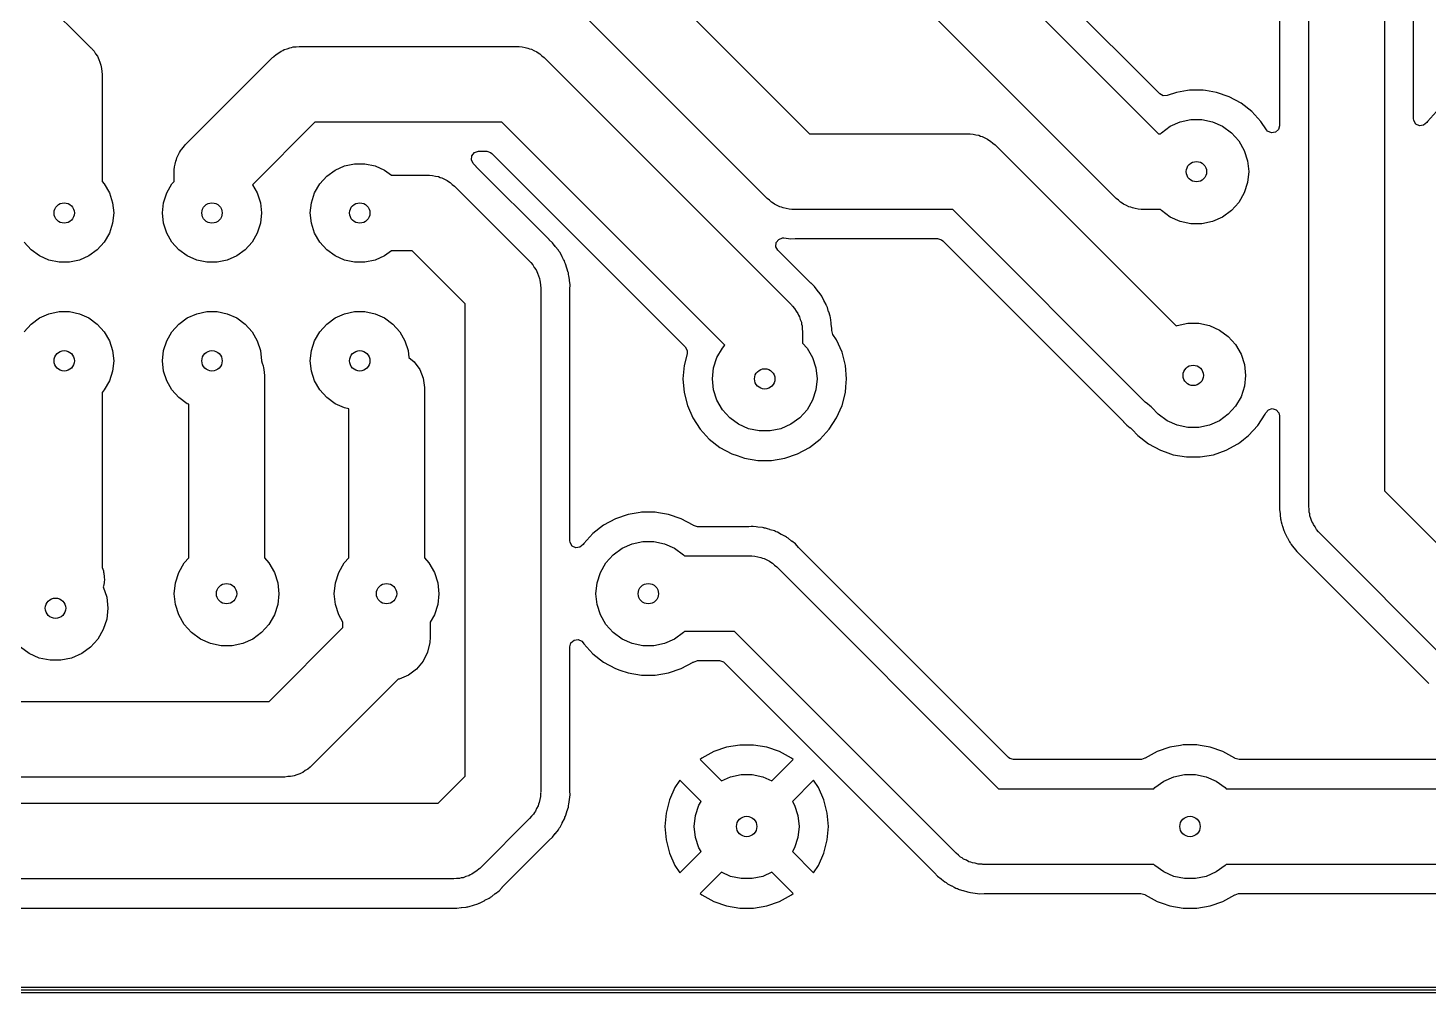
# Model space of a CAD drawing. Extents: x 132 to 232, y -86 to -36.
# Drawn here: x 153.09 to 177.15, y -85.61 to -69.03 of the extents above; entities that cross this region are included whole.
import ezdxf

# ---------------------------------------------------------------- set-up
doc = ezdxf.new("R2010")
doc.units = 0
doc.layers.add('BLACK', color=7, linetype='CONTINUOUS')

msp = doc.modelspace()

# ---------------------------------------------------------------- linework, layer by layer
at = {"layer": 'BLACK', "linetype": 'CONTINUOUS'}
for p, q in [((176.4, -56.75), (176.4, -76.9808)), ((176.9, -70.5885), (176.9, -56.778)), ((175.1, -77.25), (175.1, -57.0192)), ((174.6, -57.4318), (174.6, -70.7109)), ((168.65, -66.9804), (172.519, -70.85)), ((152.148, -67.3485), (154.17, -69.3704)), ((163.21, -67.5404), (166.519, -70.85)), ((171.79, -71.9596), (167.921, -68.09)), ((172.539, -70.1623), (170.796, -68.4188)), ((165.79, -71.9596), (162.481, -68.65)), ((154.17, -69.3704), (154.179, -69.3811)), ((154.179, -69.3811), (154.184, -69.385)), ((154.184, -69.385), (154.19, -69.3933)), ((154.19, -69.3933), (154.224, -69.4316)), ((154.224, -69.4316), (154.25, -69.4756)), ((154.25, -69.4756), (154.28, -69.5169)), ((154.28, -69.5169), (154.291, -69.5454)), ((155.79, -71.0404), (157.29, -69.5404)), ((157.29, -69.5404), (157.301, -69.5309)), ((157.301, -69.5309), (157.305, -69.5262)), ((157.305, -69.5262), (157.313, -69.5202)), ((157.313, -69.5202), (157.352, -69.4864)), ((157.352, -69.4864), (157.396, -69.4604)), ((157.396, -69.4604), (157.437, -69.4304)), ((157.437, -69.4304), (157.465, -69.4191)), ((157.465, -69.4191), (157.492, -69.4035)), ((157.492, -69.4035), (157.541, -69.3892)), ((157.541, -69.3892), (157.588, -69.3704)), ((157.588, -69.3704), (157.619, -69.3666)), ((157.619, -69.3666), (157.648, -69.358)), ((157.648, -69.358), (157.699, -69.3564)), ((157.699, -69.3564), (157.75, -69.35)), ((157.75, -69.35), (161.5, -69.35)), ((161.5, -69.35), (161.514, -69.3509)), ((161.514, -69.3509), (161.52, -69.3503)), ((161.52, -69.3503), (161.531, -69.3519)), ((161.531, -69.3519), (161.581, -69.3551)), ((161.581, -69.3551), (161.631, -69.3678)), ((161.631, -69.3678), (161.681, -69.3758)), ((161.681, -69.3758), (161.71, -69.388)), ((161.71, -69.388), (161.739, -69.3956)), ((161.739, -69.3956), (161.784, -69.4202)), ((161.784, -69.4202), (161.831, -69.4405)), ((161.831, -69.4405), (161.855, -69.4593)), ((161.855, -69.4593), (161.882, -69.4741)), ((161.882, -69.4741), (161.919, -69.5091)), ((161.919, -69.5091), (161.96, -69.5404)), ((161.96, -69.5404), (166.21, -73.7904)), ((154.291, -69.5454), (154.307, -69.5719)), ((154.307, -69.5719), (154.321, -69.6209)), ((154.321, -69.6209), (154.34, -69.6684)), ((154.34, -69.6684), (154.343, -69.6988)), ((154.343, -69.6988), (154.352, -69.7283)), ((154.352, -69.7283), (154.354, -69.7793)), ((154.354, -69.7793), (154.36, -69.83)), ((154.36, -69.83), (154.36, -71.6686)), ((172.597, -70.195), (172.539, -70.1623)), ((172.667, -70.1919), (172.597, -70.195)), ((172.825, -70.1377), (172.667, -70.1919)), ((173.016, -70.1059), (172.825, -70.1377)), ((173.054, -70.0995), (173.016, -70.1059)), ((173.286, -70.0995), (173.054, -70.0995)), ((173.324, -70.1059), (173.286, -70.0995)), ((173.515, -70.1377), (173.324, -70.1059)), ((173.734, -70.2131), (173.515, -70.1377)), ((173.735, -70.2131), (173.734, -70.2131)), ((173.939, -70.3235), (173.735, -70.2131)), ((174.122, -70.4661), (173.939, -70.3235)), ((173.939, -70.3235), (173.939, -70.3235)), ((174.279, -70.6368), (174.122, -70.4661)), ((174.122, -70.4661), (174.122, -70.4661)), ((174.122, -70.4661), (174.122, -70.4661)), ((177.298, -70.4661), (177.141, -70.6368)), ((158.019, -70.65), (156.945, -71.7238)), ((161.231, -70.65), (158.019, -70.65)), ((165.064, -74.4837), (161.231, -70.65)), ((172.568, -70.8312), (172.72, -70.7206)), ((172.72, -70.7206), (172.892, -70.644)), ((172.892, -70.644), (173.076, -70.6049)), ((173.076, -70.6049), (173.264, -70.6049)), ((173.264, -70.6049), (173.448, -70.644)), ((173.448, -70.644), (173.62, -70.7206)), ((173.62, -70.7206), (173.772, -70.8312)), ((174.372, -70.7788), (174.279, -70.6368)), ((174.279, -70.6368), (174.279, -70.6368)), ((174.279, -70.6368), (174.279, -70.6368)), ((174.6, -70.7109), (174.58, -70.778)), ((176.905, -70.6225), (176.9, -70.5885)), ((176.943, -70.6816), (176.905, -70.6225)), ((177.006, -70.7111), (176.943, -70.6816)), ((177.075, -70.7017), (177.006, -70.7111)), ((177.128, -70.6563), (177.075, -70.7017)), ((177.141, -70.6369), (177.128, -70.6563)), ((177.141, -70.6368), (177.141, -70.6368)), ((177.141, -70.6368), (177.141, -70.6369)), ((166.519, -70.85), (169.25, -70.85)), ((169.25, -70.85), (169.264, -70.8509)), ((169.264, -70.8509), (169.27, -70.8503)), ((169.27, -70.8503), (169.281, -70.8519)), ((169.281, -70.8519), (169.331, -70.8551)), ((169.331, -70.8551), (169.381, -70.8678)), ((169.381, -70.8678), (169.431, -70.8758)), ((169.431, -70.8758), (169.46, -70.888)), ((169.46, -70.888), (169.489, -70.8956)), ((169.489, -70.8956), (169.534, -70.9202)), ((169.534, -70.9202), (169.581, -70.9405)), ((169.581, -70.9405), (169.605, -70.9593)), ((169.605, -70.9593), (169.632, -70.9741)), ((169.632, -70.9741), (169.669, -71.0091)), ((172.519, -70.85), (172.551, -70.85)), ((172.551, -70.85), (172.568, -70.8312)), ((173.772, -70.8312), (173.898, -70.971)), ((173.898, -70.971), (173.992, -71.1339)), ((174.394, -70.8046), (174.372, -70.7788)), ((174.458, -70.8337), (174.394, -70.8046)), ((174.527, -70.8237), (174.458, -70.8337)), ((174.58, -70.778), (174.527, -70.8237)), ((155.646, -71.2607), (155.67, -71.216)), ((155.67, -71.216), (155.691, -71.1691)), ((155.691, -71.1691), (155.709, -71.1449)), ((155.709, -71.1449), (155.724, -71.1179)), ((155.724, -71.1179), (155.759, -71.0807)), ((155.759, -71.0807), (155.79, -71.0404)), ((160.71, -71.2952), (160.718, -71.2258)), ((160.718, -71.2258), (160.762, -71.1719)), ((160.762, -71.1719), (160.829, -71.1505)), ((160.829, -71.1505), (160.832, -71.1505)), ((160.832, -71.1505), (160.972, -71.1505)), ((160.972, -71.1505), (161.039, -71.1702)), ((161.039, -71.1702), (161.06, -71.1868)), ((161.06, -71.1868), (164.382, -74.5093)), ((169.669, -71.0091), (169.71, -71.0404)), ((169.71, -71.0404), (172.821, -74.1515)), ((173.992, -71.1339), (174.05, -71.3129)), ((155.602, -71.4695), (155.605, -71.4185)), ((155.605, -71.4185), (155.618, -71.3691)), ((155.618, -71.3691), (155.626, -71.3187)), ((155.626, -71.3187), (155.638, -71.2905)), ((155.638, -71.2905), (155.646, -71.2607)), ((158.365, -71.4739), (158.527, -71.4016)), ((158.527, -71.4016), (158.701, -71.3647)), ((158.701, -71.3647), (158.879, -71.3647)), ((158.879, -71.3647), (159.053, -71.4016)), ((159.053, -71.4016), (159.215, -71.4739)), ((160.74, -71.358), (160.71, -71.2952)), ((160.791, -71.4142), (160.74, -71.358)), ((160.793, -71.4163), (160.791, -71.4142)), ((162.044, -72.6667), (160.793, -71.4163)), ((174.05, -71.3129), (174.07, -71.5)), ((154.36, -71.6686), (154.398, -71.7104)), ((155.562, -71.7104), (155.6, -71.6686)), ((155.6, -71.4796), (155.602, -71.4695)), ((155.601, -71.4857), (155.6, -71.4796)), ((155.6, -71.5), (155.601, -71.4857)), ((155.6, -71.6686), (155.6, -71.5)), ((158.102, -71.7104), (158.221, -71.5783)), ((158.221, -71.5783), (158.365, -71.4739)), ((159.215, -71.4739), (159.334, -71.56)), ((159.334, -71.56), (159.96, -71.56)), ((159.96, -71.56), (159.974, -71.5609)), ((159.974, -71.5609), (159.98, -71.5603)), ((159.98, -71.5603), (159.991, -71.5619)), ((159.991, -71.5619), (160.041, -71.5651)), ((160.041, -71.5651), (160.091, -71.5778)), ((160.091, -71.5778), (160.141, -71.5858)), ((160.141, -71.5858), (160.17, -71.598)), ((160.17, -71.598), (160.199, -71.6056)), ((160.199, -71.6056), (160.244, -71.6302)), ((160.244, -71.6302), (160.291, -71.6505)), ((160.291, -71.6505), (160.315, -71.6693)), ((160.315, -71.6693), (160.342, -71.6841)), ((160.342, -71.6841), (160.379, -71.7191)), ((174.05, -71.6871), (173.992, -71.8661)), ((174.07, -71.5), (174.05, -71.6871)), ((154.398, -71.7104), (154.487, -71.8643)), ((154.487, -71.8643), (154.541, -72.0333)), ((155.419, -72.0333), (155.473, -71.8643)), ((155.473, -71.8643), (155.562, -71.7104)), ((156.945, -71.7238), (157.027, -71.8643)), ((157.027, -71.8643), (157.081, -72.0333)), ((157.959, -72.0333), (158.013, -71.8643)), ((158.013, -71.8643), (158.102, -71.7104)), ((160.379, -71.7191), (160.42, -71.7504)), ((160.42, -71.7504), (161.71, -73.0404)), ((173.992, -71.8661), (173.898, -72.029)), ((154.541, -72.0333), (154.56, -72.21)), ((155.4, -72.21), (155.419, -72.0333)), ((157.081, -72.0333), (157.1, -72.21)), ((157.94, -72.21), (157.959, -72.0333)), ((165.831, -71.9909), (165.79, -71.9596)), ((165.868, -72.0259), (165.831, -71.9909)), ((165.895, -72.0407), (165.868, -72.0259)), ((165.919, -72.0595), (165.895, -72.0407)), ((165.966, -72.0798), (165.919, -72.0595)), ((166.011, -72.1044), (165.966, -72.0798)), ((166.04, -72.112), (166.011, -72.1044)), ((166.069, -72.1242), (166.04, -72.112)), ((166.119, -72.1322), (166.069, -72.1242)), ((166.169, -72.1449), (166.119, -72.1322)), ((166.219, -72.1481), (166.169, -72.1449)), ((166.23, -72.1497), (166.219, -72.1481)), ((166.236, -72.1491), (166.23, -72.1497)), ((166.25, -72.15), (166.236, -72.1491)), ((168.981, -72.15), (166.25, -72.15)), ((172.29, -75.4596), (168.981, -72.15)), ((171.831, -71.9909), (171.79, -71.9596)), ((171.868, -72.0259), (171.831, -71.9909)), ((171.895, -72.0407), (171.868, -72.0259)), ((171.919, -72.0595), (171.895, -72.0407)), ((171.966, -72.0798), (171.919, -72.0595)), ((172.011, -72.1044), (171.966, -72.0798)), ((172.04, -72.112), (172.011, -72.1044)), ((172.069, -72.1242), (172.04, -72.112)), ((172.119, -72.1322), (172.069, -72.1242)), ((172.169, -72.1449), (172.119, -72.1322)), ((172.219, -72.1481), (172.169, -72.1449)), ((172.23, -72.1497), (172.219, -72.1481)), ((172.236, -72.1491), (172.23, -72.1497)), ((172.25, -72.15), (172.236, -72.1491)), ((172.551, -72.15), (172.25, -72.15)), ((172.568, -72.1688), (172.551, -72.15)), ((172.72, -72.2794), (172.568, -72.1688)), ((173.772, -72.1688), (173.62, -72.2794)), ((173.898, -72.029), (173.772, -72.1688)), ((154.541, -72.3867), (154.487, -72.5557)), ((154.56, -72.21), (154.541, -72.3867)), ((155.419, -72.3867), (155.4, -72.21)), ((155.473, -72.5557), (155.419, -72.3867)), ((157.081, -72.3867), (157.027, -72.5557)), ((157.1, -72.21), (157.081, -72.3867)), ((157.959, -72.3867), (157.94, -72.21)), ((158.013, -72.5557), (157.959, -72.3867)), ((172.892, -72.356), (172.72, -72.2794)), ((173.076, -72.3951), (172.892, -72.356)), ((173.264, -72.3951), (173.076, -72.3951)), ((173.448, -72.356), (173.264, -72.3951)), ((173.62, -72.2794), (173.448, -72.356)), ((154.487, -72.5557), (154.398, -72.7096)), ((155.562, -72.7096), (155.473, -72.5557)), ((157.027, -72.5557), (156.938, -72.7096)), ((158.102, -72.7096), (158.013, -72.5557)), ((162.046, -72.6686), (162.044, -72.6667)), ((162.104, -72.7216), (162.046, -72.6686)), ((165.949, -72.7195), (165.991, -72.6636)), ((165.991, -72.6636), (166.056, -72.6392)), ((166.056, -72.6392), (166.077, -72.6394)), ((166.077, -72.6394), (166.116, -72.643)), ((166.116, -72.643), (166.119, -72.6433)), ((166.119, -72.6433), (166.197, -72.6542)), ((166.197, -72.6542), (166.271, -72.6508)), ((166.271, -72.6508), (166.275, -72.6506)), ((166.275, -72.6506), (166.278, -72.6505)), ((166.278, -72.6505), (168.722, -72.6505)), ((168.722, -72.6505), (168.789, -72.6702)), ((168.789, -72.6702), (168.81, -72.6868)), ((153.141, -72.8417), (153.022, -72.7096)), ((153.285, -72.9461), (153.141, -72.8417)), ((154.279, -72.8417), (154.135, -72.9461)), ((154.398, -72.7096), (154.279, -72.8417)), ((155.681, -72.8417), (155.562, -72.7096)), ((155.825, -72.9461), (155.681, -72.8417)), ((156.819, -72.8417), (156.675, -72.9461)), ((156.938, -72.7096), (156.819, -72.8417)), ((158.221, -72.8417), (158.102, -72.7096)), ((158.365, -72.9461), (158.221, -72.8417)), ((159.334, -72.86), (159.215, -72.9461)), ((159.691, -72.86), (159.334, -72.86)), ((160.6, -73.7692), (159.691, -72.86)), ((162.151, -72.7843), (162.104, -72.7216)), ((162.104, -72.7216), (162.104, -72.7216)), ((162.153, -72.7865), (162.151, -72.7843)), ((162.155, -72.7892), (162.153, -72.7865)), ((162.201, -72.8446), (162.155, -72.7892)), ((162.203, -72.847), (162.201, -72.8446)), ((162.214, -72.8663), (162.203, -72.847)), ((162.214, -72.8666), (162.214, -72.8663)), ((162.219, -72.8738), (162.214, -72.8666)), ((162.232, -72.8917), (162.219, -72.8738)), ((162.267, -72.9621), (162.232, -72.8917)), ((162.232, -72.8917), (162.232, -72.8917)), ((162.232, -72.8917), (162.232, -72.8917)), ((165.944, -72.7892), (165.949, -72.7195)), ((165.978, -72.8505), (165.944, -72.7892)), ((166.544, -73.4167), (165.978, -72.8505)), ((168.81, -72.6868), (171.917, -75.7937)), ((153.447, -73.0184), (153.285, -72.9461)), ((153.621, -73.0553), (153.447, -73.0184)), ((153.799, -73.0553), (153.621, -73.0553)), ((153.973, -73.0184), (153.799, -73.0553)), ((154.135, -72.9461), (153.973, -73.0184)), ((155.987, -73.0184), (155.825, -72.9461)), ((156.161, -73.0553), (155.987, -73.0184)), ((156.339, -73.0553), (156.161, -73.0553)), ((156.513, -73.0184), (156.339, -73.0553)), ((156.675, -72.9461), (156.513, -73.0184)), ((158.527, -73.0184), (158.365, -72.9461)), ((158.701, -73.0553), (158.527, -73.0184)), ((158.879, -73.0553), (158.701, -73.0553)), ((159.053, -73.0184), (158.879, -73.0553)), ((159.215, -72.9461), (159.053, -73.0184)), ((161.71, -73.0404), (161.719, -73.0511)), ((161.719, -73.0511), (161.724, -73.055)), ((161.724, -73.055), (161.73, -73.0633)), ((161.73, -73.0633), (161.764, -73.1016)), ((161.764, -73.1016), (161.79, -73.1456)), ((161.79, -73.1456), (161.82, -73.1869)), ((162.269, -72.9646), (162.267, -72.9621)), ((162.293, -73.0074), (162.269, -72.9646)), ((162.307, -73.0333), (162.293, -73.0074)), ((162.311, -73.0458), (162.307, -73.0333)), ((162.307, -73.0333), (162.307, -73.0333)), ((162.307, -73.0333), (162.307, -73.0333)), ((162.314, -73.0546), (162.311, -73.0458)), ((162.317, -73.0625), (162.314, -73.0546)), ((162.327, -73.0826), (162.317, -73.0625)), ((162.349, -73.1583), (162.327, -73.0826)), ((161.82, -73.1869), (161.831, -73.2154)), ((161.831, -73.2154), (161.847, -73.2419)), ((161.847, -73.2419), (161.861, -73.2909)), ((161.861, -73.2909), (161.88, -73.3384)), ((161.88, -73.3384), (161.883, -73.3688)), ((161.883, -73.3688), (161.892, -73.3983)), ((162.35, -73.1609), (162.349, -73.1583)), ((162.374, -73.2324), (162.35, -73.1609)), ((162.375, -73.2355), (162.374, -73.2324)), ((162.378, -73.2577), (162.375, -73.2355)), ((162.38, -73.2661), (162.378, -73.2577)), ((162.386, -73.2877), (162.38, -73.2661)), ((162.392, -73.3513), (162.386, -73.2877)), ((162.393, -73.366), (162.392, -73.3513)), ((162.393, -73.3688), (162.393, -73.366)), ((162.404, -73.4466), (162.393, -73.3688)), ((161.892, -73.3983), (161.894, -73.4493)), ((161.894, -73.4493), (161.9, -73.5)), ((161.9, -73.5), (161.9, -82.1542)), ((162.4, -73.528), (162.401, -73.5251)), ((162.4, -77.8385), (162.4, -73.528)), ((162.401, -73.5173), (162.404, -73.4466)), ((162.401, -73.5251), (162.401, -73.5173)), ((166.546, -73.4186), (166.544, -73.4167)), ((166.604, -73.4716), (166.546, -73.4186)), ((166.651, -73.5343), (166.604, -73.4716)), ((166.653, -73.5365), (166.651, -73.5343)), ((166.703, -73.597), (166.653, -73.5365)), ((166.714, -73.6166), (166.703, -73.597)), ((166.719, -73.6238), (166.714, -73.6166)), ((166.732, -73.6417), (166.719, -73.6238)), ((160.6, -81.8849), (160.6, -73.7692)), ((166.21, -73.7904), (166.219, -73.8011)), ((166.219, -73.8011), (166.224, -73.805)), ((166.224, -73.805), (166.23, -73.8133)), ((166.23, -73.8133), (166.264, -73.8516)), ((166.264, -73.8516), (166.29, -73.8956)), ((166.732, -73.6418), (166.732, -73.6417)), ((166.767, -73.7121), (166.732, -73.6418)), ((166.769, -73.7146), (166.767, -73.7121)), ((166.807, -73.7833), (166.769, -73.7146)), ((166.814, -73.8046), (166.807, -73.7833)), ((166.807, -73.7833), (166.807, -73.7833)), ((166.817, -73.8125), (166.814, -73.8046)), ((166.823, -73.8235), (166.817, -73.8125)), ((166.827, -73.8326), (166.823, -73.8235)), ((166.849, -73.9083), (166.827, -73.8326)), ((153.141, -74.1183), (153.285, -74.0139)), ((153.285, -74.0139), (153.447, -73.9416)), ((153.447, -73.9416), (153.621, -73.9047)), ((153.621, -73.9047), (153.799, -73.9047)), ((153.799, -73.9047), (153.973, -73.9416)), ((153.973, -73.9416), (154.135, -74.0139)), ((154.135, -74.0139), (154.279, -74.1183)), ((155.681, -74.1183), (155.825, -74.0139)), ((155.825, -74.0139), (155.987, -73.9416)), ((155.987, -73.9416), (156.161, -73.9047)), ((156.161, -73.9047), (156.339, -73.9047)), ((156.339, -73.9047), (156.513, -73.9416)), ((156.513, -73.9416), (156.675, -74.0139)), ((156.675, -74.0139), (156.819, -74.1183)), ((158.221, -74.1183), (158.365, -74.0139)), ((158.365, -74.0139), (158.527, -73.9416)), ((158.527, -73.9416), (158.701, -73.9047)), ((158.701, -73.9047), (158.879, -73.9047)), ((158.879, -73.9047), (159.053, -73.9416)), ((159.053, -73.9416), (159.215, -74.0139)), ((159.215, -74.0139), (159.359, -74.1183)), ((166.29, -73.8956), (166.32, -73.9369)), ((166.32, -73.9369), (166.331, -73.9654)), ((166.331, -73.9654), (166.347, -73.9919)), ((166.347, -73.9919), (166.361, -74.0409)), ((166.361, -74.0409), (166.38, -74.0884)), ((166.38, -74.0884), (166.383, -74.1188)), ((166.85, -73.9109), (166.849, -73.9083)), ((166.875, -73.9855), (166.85, -73.9109)), ((166.878, -74.0077), (166.875, -73.9855)), ((166.88, -74.0161), (166.878, -74.0077)), ((166.886, -74.0377), (166.88, -74.0161)), ((166.892, -74.1078), (166.886, -74.0377)), ((166.893, -74.1159), (166.892, -74.1078)), ((172.838, -74.144), (173.022, -74.1049)), ((173.022, -74.1049), (173.21, -74.1049)), ((173.21, -74.1049), (173.394, -74.144)), ((153.022, -74.2504), (153.141, -74.1183)), ((154.279, -74.1183), (154.398, -74.2504)), ((154.398, -74.2504), (154.487, -74.4043)), ((155.473, -74.4043), (155.562, -74.2504)), ((155.562, -74.2504), (155.681, -74.1183)), ((156.819, -74.1183), (156.938, -74.2504)), ((156.938, -74.2504), (157.027, -74.4043)), ((158.013, -74.4043), (158.102, -74.2504)), ((158.102, -74.2504), (158.221, -74.1183)), ((159.359, -74.1183), (159.478, -74.2504)), ((159.478, -74.2504), (159.567, -74.4043)), ((166.383, -74.1188), (166.392, -74.1483)), ((166.392, -74.1483), (166.394, -74.1993)), ((166.394, -74.1993), (166.4, -74.25)), ((166.4, -74.25), (166.4, -74.4442)), ((166.893, -74.1188), (166.893, -74.1159)), ((166.904, -74.1966), (166.893, -74.1188)), ((166.903, -74.2215), (166.904, -74.1966)), ((166.903, -74.2281), (166.903, -74.2215)), ((166.923, -74.295), (166.903, -74.2281)), ((166.983, -74.3868), (166.923, -74.295)), ((172.821, -74.1515), (172.838, -74.144)), ((173.394, -74.144), (173.566, -74.2206)), ((173.566, -74.2206), (173.718, -74.3312)), ((173.718, -74.3312), (173.844, -74.471)), ((154.487, -74.4043), (154.541, -74.5733)), ((154.541, -74.5733), (154.56, -74.75)), ((155.4, -74.75), (155.419, -74.5733)), ((155.419, -74.5733), (155.473, -74.4043)), ((157.027, -74.4043), (157.081, -74.5733)), ((157.081, -74.5733), (157.1, -74.75)), ((157.94, -74.75), (157.959, -74.5733)), ((157.959, -74.5733), (158.013, -74.4043)), ((159.567, -74.4043), (159.621, -74.5733)), ((159.621, -74.5733), (159.634, -74.6905)), ((164.382, -74.5093), (164.416, -74.5707)), ((164.416, -74.5707), (164.415, -74.6275)), ((164.928, -74.6939), (165.022, -74.531)), ((165.022, -74.531), (165.064, -74.4837)), ((166.4, -74.4442), (166.478, -74.531)), ((166.478, -74.531), (166.572, -74.6939)), ((166.986, -74.3912), (166.983, -74.3868)), ((167.079, -74.6037), (166.986, -74.3912)), ((173.844, -74.471), (173.938, -74.6339)), ((154.56, -74.75), (154.541, -74.9267)), ((155.419, -74.9267), (155.4, -74.75)), ((157.1, -74.75), (157.1, -74.7528)), ((157.1, -74.7528), (157.111, -74.7909)), ((157.111, -74.7909), (157.13, -74.8384)), ((157.959, -74.9267), (157.94, -74.75)), ((159.634, -74.6905), (159.724, -74.765)), ((159.724, -74.765), (159.82, -74.8969)), ((164.364, -74.8287), (164.345, -75.06)), ((164.415, -74.6275), (164.364, -74.8287)), ((164.364, -74.8287), (164.364, -74.8287)), ((164.87, -74.8729), (164.928, -74.6939)), ((166.572, -74.6939), (166.63, -74.8729)), ((167.136, -74.8287), (167.079, -74.6037)), ((167.155, -75.06), (167.136, -74.8287)), ((167.136, -74.8287), (167.136, -74.8287)), ((173.938, -74.6339), (173.996, -74.8129)), ((173.996, -74.8129), (174.016, -75)), ((154.541, -74.9267), (154.487, -75.0957)), ((155.473, -75.0957), (155.419, -74.9267)), ((157.13, -74.8384), (157.133, -74.8688)), ((157.133, -74.8688), (157.142, -74.8983)), ((157.142, -74.8983), (157.144, -74.9493)), ((157.144, -74.9493), (157.15, -75)), ((157.15, -75), (157.15, -78.1342)), ((158.013, -75.0957), (157.959, -74.9267)), ((159.82, -74.8969), (159.88, -75.0484)), ((159.88, -75.0484), (159.9, -75.21)), ((164.345, -75.06), (164.345, -75.06)), ((164.345, -75.06), (164.364, -75.2913)), ((164.85, -75.06), (164.87, -74.8729)), ((164.87, -75.2471), (164.85, -75.06)), ((166.63, -74.8729), (166.65, -75.06)), ((166.65, -75.06), (166.63, -75.2471)), ((167.144, -75.1979), (167.155, -75.06)), ((167.155, -75.06), (167.155, -75.06)), ((174.016, -75), (173.996, -75.1871)), ((154.398, -75.2496), (154.36, -75.2914)), ((154.36, -75.2914), (154.36, -78.2882)), ((154.487, -75.0957), (154.398, -75.2496)), ((155.562, -75.2496), (155.473, -75.0957)), ((155.681, -75.3817), (155.562, -75.2496)), ((158.102, -75.2496), (158.013, -75.0957)), ((158.221, -75.3817), (158.102, -75.2496)), ((159.9, -75.21), (159.9, -78.1342)), ((164.364, -75.2913), (164.364, -75.2913)), ((164.364, -75.2913), (164.421, -75.5163)), ((164.928, -75.4261), (164.87, -75.2471)), ((166.63, -75.2471), (166.572, -75.4261)), ((167.079, -75.5163), (167.136, -75.2913)), ((167.136, -75.2913), (167.144, -75.1979)), ((173.996, -75.1871), (173.938, -75.3661)), ((155.825, -75.4861), (155.681, -75.3817)), ((155.85, -75.4973), (155.825, -75.4861)), ((155.85, -78.1342), (155.85, -75.4973)), ((158.365, -75.4861), (158.221, -75.3817)), ((158.527, -75.5584), (158.365, -75.4861)), ((164.421, -75.5163), (164.514, -75.7288)), ((165.022, -75.589), (164.928, -75.4261)), ((166.572, -75.4261), (166.478, -75.589)), ((166.986, -75.7288), (167.079, -75.5163)), ((172.331, -75.4909), (172.29, -75.4596)), ((172.368, -75.5259), (172.331, -75.4909)), ((172.395, -75.5407), (172.368, -75.5259)), ((172.405, -75.5489), (172.395, -75.5407)), ((172.513, -75.6688), (172.405, -75.5489)), ((173.844, -75.529), (173.718, -75.6688)), ((173.938, -75.3661), (173.844, -75.529)), ((158.6, -75.5738), (158.527, -75.5584)), ((158.6, -78.1342), (158.6, -75.5738)), ((164.514, -75.7288), (164.641, -75.9231)), ((165.148, -75.7288), (165.022, -75.589)), ((165.3, -75.8394), (165.148, -75.7288)), ((166.352, -75.7288), (166.2, -75.8394)), ((166.478, -75.589), (166.352, -75.7288)), ((166.859, -75.9232), (166.986, -75.7288)), ((171.917, -75.7937), (171.919, -75.7958)), ((171.919, -75.7958), (171.972, -75.8539)), ((172.666, -75.7794), (172.513, -75.6688)), ((172.838, -75.856), (172.666, -75.7794)), ((173.566, -75.7794), (173.394, -75.856)), ((173.718, -75.6688), (173.566, -75.7794)), ((174.225, -75.8632), (174.352, -75.6688)), ((174.352, -75.6688), (174.362, -75.6453)), ((174.362, -75.6453), (174.407, -75.5918)), ((174.407, -75.5918), (174.474, -75.5711)), ((174.474, -75.5711), (174.541, -75.5898)), ((174.541, -75.5898), (174.588, -75.6419)), ((174.588, -75.6419), (174.6, -75.6951)), ((174.6, -75.6951), (174.6, -77.222)), ((164.641, -75.9231), (164.641, -75.9232)), ((164.641, -75.9232), (164.641, -75.9232)), ((164.641, -75.9232), (164.798, -76.0939)), ((165.472, -75.916), (165.3, -75.8394)), ((165.656, -75.9551), (165.472, -75.916)), ((165.844, -75.9551), (165.656, -75.9551)), ((166.028, -75.916), (165.844, -75.9551)), ((166.2, -75.8394), (166.028, -75.916)), ((166.702, -76.0939), (166.859, -75.9232)), ((171.972, -75.8539), (172.034, -75.9012)), ((172.034, -75.9012), (172.037, -75.903)), ((172.037, -75.903), (172.061, -75.9232)), ((172.061, -75.9232), (172.062, -75.9245)), ((172.062, -75.9245), (172.068, -75.9302)), ((172.068, -75.9302), (172.164, -76.0339)), ((172.164, -76.0339), (172.164, -76.0339)), ((172.164, -76.0339), (172.347, -76.1765)), ((173.022, -75.8951), (172.838, -75.856)), ((173.21, -75.8951), (173.022, -75.8951)), ((173.394, -75.856), (173.21, -75.8951)), ((173.978, -76.1039), (174.067, -76.0339)), ((174.067, -76.0339), (174.225, -75.8632)), ((164.798, -76.0939), (164.798, -76.0939)), ((164.798, -76.0939), (164.798, -76.0939)), ((164.798, -76.0939), (164.981, -76.2365)), ((164.981, -76.2365), (164.981, -76.2365)), ((164.981, -76.2365), (164.981, -76.2365)), ((164.981, -76.2365), (165.185, -76.3469)), ((166.315, -76.3469), (166.519, -76.2365)), ((166.519, -76.2365), (166.702, -76.0939)), ((172.347, -76.1765), (172.347, -76.1765)), ((172.347, -76.1765), (172.347, -76.1765)), ((172.347, -76.1765), (172.551, -76.2869)), ((173.68, -76.2869), (173.884, -76.1765)), ((173.884, -76.1765), (173.917, -76.1512)), ((173.917, -76.1512), (173.978, -76.1039)), ((165.185, -76.3469), (165.277, -76.3784)), ((165.277, -76.3784), (165.405, -76.4223)), ((165.405, -76.4223), (165.405, -76.4223)), ((165.405, -76.4223), (165.405, -76.4223)), ((165.405, -76.4223), (165.634, -76.4605)), ((165.634, -76.4605), (165.634, -76.4605)), ((165.634, -76.4605), (165.866, -76.4605)), ((165.866, -76.4605), (166.095, -76.4223)), ((165.866, -76.4605), (165.866, -76.4605)), ((166.095, -76.4223), (166.315, -76.3469)), ((172.551, -76.2869), (172.634, -76.3155)), ((172.634, -76.3155), (172.771, -76.3623)), ((172.771, -76.3623), (172.771, -76.3623)), ((172.771, -76.3623), (172.771, -76.3623)), ((172.771, -76.3623), (173, -76.4005)), ((173, -76.4005), (173, -76.4005)), ((173, -76.4005), (173.232, -76.4005)), ((173.232, -76.4005), (173.461, -76.3623)), ((173.232, -76.4005), (173.232, -76.4005)), ((173.461, -76.3623), (173.68, -76.2869)), ((176.4, -76.9808), (178.269, -78.85)), ((174.599, -77.2248), (174.596, -77.2958)), ((174.6, -77.222), (174.599, -77.2248)), ((163.185, -77.4631), (162.981, -77.5735)), ((163.186, -77.4631), (163.185, -77.4631)), ((163.405, -77.3877), (163.186, -77.4631)), ((163.608, -77.3539), (163.405, -77.3877)), ((163.634, -77.3495), (163.608, -77.3539)), ((163.866, -77.3495), (163.634, -77.3495)), ((163.923, -77.359), (163.866, -77.3495)), ((164.095, -77.3877), (163.923, -77.359)), ((164.314, -77.4631), (164.095, -77.3877)), ((164.315, -77.4631), (164.314, -77.4631)), ((164.519, -77.5735), (164.315, -77.4631)), ((174.596, -77.2958), (174.596, -77.3034)), ((174.596, -77.3034), (174.607, -77.3812)), ((174.607, -77.3812), (174.607, -77.384)), ((174.607, -77.384), (174.609, -77.4021)), ((174.609, -77.4021), (174.614, -77.4623)), ((174.614, -77.4623), (174.62, -77.4839)), ((175.106, -77.3007), (175.1, -77.25)), ((175.108, -77.3517), (175.106, -77.3007)), ((175.117, -77.3812), (175.108, -77.3517)), ((175.12, -77.4116), (175.117, -77.3812)), ((175.139, -77.4591), (175.12, -77.4116)), ((175.153, -77.5081), (175.139, -77.4591)), ((162.798, -77.7161), (162.641, -77.8868)), ((162.981, -77.5735), (162.798, -77.7161)), ((162.798, -77.7161), (162.798, -77.7161)), ((162.798, -77.7161), (162.798, -77.7161)), ((162.798, -77.7161), (162.798, -77.7161)), ((162.981, -77.5735), (162.981, -77.5735)), ((164.519, -77.5737), (164.519, -77.5735)), ((164.528, -77.5798), (164.519, -77.5737)), ((164.595, -77.5995), (164.528, -77.5798)), ((165.472, -77.5995), (164.595, -77.5995)), ((165.475, -77.5994), (165.472, -77.5995)), ((165.518, -77.5975), (165.475, -77.5994)), ((165.553, -77.5958), (165.518, -77.5975)), ((165.605, -77.6031), (165.553, -77.5958)), ((165.553, -77.5958), (165.553, -77.5958)), ((165.631, -77.6067), (165.605, -77.6031)), ((165.634, -77.607), (165.631, -77.6067)), ((165.712, -77.6142), (165.634, -77.607)), ((165.734, -77.6204), (165.712, -77.6142)), ((165.742, -77.6222), (165.734, -77.6204)), ((165.765, -77.6253), (165.742, -77.6222)), ((165.796, -77.6358), (165.765, -77.6253)), ((165.765, -77.6253), (165.765, -77.6253)), ((165.765, -77.6253), (165.765, -77.6253)), ((165.839, -77.6502), (165.796, -77.6358)), ((165.842, -77.6511), (165.839, -77.6502)), ((165.917, -77.6726), (165.842, -77.6511)), ((165.937, -77.6826), (165.917, -77.6726)), ((165.945, -77.6859), (165.937, -77.6826)), ((165.967, -77.693), (165.945, -77.6859)), ((166.035, -77.7313), (165.967, -77.693)), ((165.967, -77.693), (165.967, -77.693)), ((174.62, -77.4839), (174.622, -77.4923)), ((174.622, -77.4923), (174.625, -77.5145)), ((174.625, -77.5145), (174.625, -77.5145)), ((174.625, -77.5145), (174.639, -77.557)), ((174.639, -77.557), (174.646, -77.5774)), ((174.646, -77.5774), (174.65, -77.5891)), ((174.65, -77.5891), (174.651, -77.5918)), ((174.651, -77.5918), (174.673, -77.6674)), ((174.673, -77.6674), (174.683, -77.6875)), ((174.683, -77.6875), (174.686, -77.6954)), ((174.686, -77.6954), (174.693, -77.7167)), ((174.693, -77.7167), (174.693, -77.7167)), ((174.693, -77.7167), (174.731, -77.7854)), ((175.169, -77.5346), (175.153, -77.5081)), ((175.18, -77.5631), (175.169, -77.5346)), ((175.21, -77.6044), (175.18, -77.5631)), ((175.236, -77.6484), (175.21, -77.6044)), ((175.27, -77.6867), (175.236, -77.6484)), ((175.276, -77.695), (175.27, -77.6867)), ((175.281, -77.6989), (175.276, -77.695)), ((175.29, -77.7096), (175.281, -77.6989)), ((177.54, -79.9596), (175.29, -77.7096)), ((162.405, -77.8725), (162.4, -77.8385)), ((162.443, -77.9316), (162.405, -77.8725)), ((162.506, -77.9611), (162.443, -77.9316)), ((162.575, -77.9517), (162.506, -77.9611)), ((162.628, -77.9063), (162.575, -77.9517)), ((162.641, -77.8869), (162.628, -77.9063)), ((162.641, -77.8868), (162.641, -77.8868)), ((162.641, -77.8868), (162.641, -77.8869)), ((163.3, -77.9706), (163.472, -77.894)), ((163.472, -77.894), (163.656, -77.8549)), ((163.656, -77.8549), (163.844, -77.8549)), ((163.844, -77.8549), (164.028, -77.894)), ((164.028, -77.894), (164.2, -77.9706)), ((166.038, -77.7326), (166.035, -77.7313)), ((166.108, -77.7676), (166.038, -77.7326)), ((166.126, -77.7812), (166.108, -77.7676)), ((166.108, -77.7676), (166.108, -77.7676)), ((166.133, -77.7858), (166.126, -77.7812)), ((166.153, -77.7968), (166.133, -77.7858)), ((166.213, -77.847), (166.153, -77.7968)), ((166.216, -77.8488), (166.213, -77.847)), ((166.278, -77.8961), (166.216, -77.8488)), ((166.331, -77.9542), (166.278, -77.8961)), ((166.333, -77.9563), (166.331, -77.9542)), ((168.161, -79.7839), (166.333, -77.9563)), ((174.731, -77.7854), (174.733, -77.7879)), ((174.733, -77.7879), (174.768, -77.8582)), ((174.768, -77.8582), (174.768, -77.8583)), ((174.768, -77.8583), (174.781, -77.8762)), ((174.781, -77.8762), (174.786, -77.8834)), ((174.786, -77.8834), (174.797, -77.903)), ((174.797, -77.903), (174.847, -77.9635)), ((174.847, -77.9635), (174.849, -77.9657)), ((155.772, -78.221), (155.85, -78.1342)), ((157.15, -78.1342), (157.228, -78.221)), ((158.522, -78.221), (158.6, -78.1342)), ((159.9, -78.1342), (159.978, -78.221)), ((163.022, -78.221), (163.148, -78.0812)), ((163.148, -78.0812), (163.3, -77.9706)), ((164.2, -77.9706), (164.352, -78.0812)), ((164.352, -78.0812), (164.369, -78.1)), ((164.369, -78.1), (165.5, -78.1)), ((165.5, -78.1), (165.514, -78.1009)), ((165.514, -78.1009), (165.52, -78.1003)), ((165.52, -78.1003), (165.531, -78.1019)), ((165.531, -78.1019), (165.581, -78.1051)), ((165.581, -78.1051), (165.631, -78.1178)), ((165.631, -78.1178), (165.681, -78.1258)), ((165.681, -78.1258), (165.71, -78.138)), ((165.71, -78.138), (165.739, -78.1456)), ((165.739, -78.1456), (165.784, -78.1702)), ((165.784, -78.1702), (165.831, -78.1905)), ((165.831, -78.1905), (165.855, -78.2093)), ((174.849, -77.9657), (174.896, -78.0284)), ((174.896, -78.0284), (174.954, -78.0814)), ((174.954, -78.0814), (174.956, -78.0833)), ((174.956, -78.0833), (177.167, -80.2937)), ((154.36, -78.2882), (154.364, -78.3006)), ((154.364, -78.3006), (154.384, -78.3582)), ((154.384, -78.3582), (154.386, -78.3786)), ((154.386, -78.3786), (154.392, -78.3983)), ((154.392, -78.3983), (154.394, -78.4595)), ((155.62, -78.5629), (155.678, -78.3839)), ((155.678, -78.3839), (155.772, -78.221)), ((157.228, -78.221), (157.322, -78.3839)), ((157.322, -78.3839), (157.38, -78.5629)), ((158.37, -78.5629), (158.428, -78.3839)), ((158.428, -78.3839), (158.522, -78.221)), ((159.978, -78.221), (160.072, -78.3839)), ((160.072, -78.3839), (160.13, -78.5629)), ((162.87, -78.5629), (162.928, -78.3839)), ((162.928, -78.3839), (163.022, -78.221)), ((165.855, -78.2093), (165.882, -78.2241)), ((165.882, -78.2241), (165.919, -78.2591)), ((165.919, -78.2591), (165.96, -78.2904)), ((165.96, -78.2904), (169.769, -82.1)), ((154.384, -78.6209), (154.382, -78.6333)), ((154.382, -78.6333), (154.382, -78.6339)), ((154.382, -78.6339), (154.44, -78.8129)), ((154.397, -78.5612), (154.384, -78.6209)), ((154.394, -78.4595), (154.4, -78.5204)), ((154.4, -78.5204), (154.396, -78.5407)), ((154.396, -78.5407), (154.397, -78.5612)), ((155.6, -78.75), (155.62, -78.5629)), ((157.38, -78.5629), (157.4, -78.75)), ((158.35, -78.75), (158.37, -78.5629)), ((160.13, -78.5629), (160.15, -78.75)), ((162.85, -78.75), (162.87, -78.5629)), ((154.44, -78.8129), (154.46, -79)), ((155.62, -78.9371), (155.6, -78.75)), ((157.4, -78.75), (157.38, -78.9371)), ((158.37, -78.9371), (158.35, -78.75)), ((160.15, -78.75), (160.13, -78.9371)), ((162.87, -78.9371), (162.85, -78.75)), ((154.46, -79), (154.44, -79.1871)), ((155.678, -79.1161), (155.62, -78.9371)), ((155.772, -79.279), (155.678, -79.1161)), ((157.322, -79.1161), (157.228, -79.279)), ((157.38, -78.9371), (157.322, -79.1161)), ((158.428, -79.1161), (158.37, -78.9371)), ((158.5, -79.2411), (158.428, -79.1161)), ((160.072, -79.1161), (160, -79.2411)), ((160.13, -78.9371), (160.072, -79.1161)), ((162.928, -79.1161), (162.87, -78.9371)), ((163.022, -79.279), (162.928, -79.1161)), ((154.382, -79.3661), (154.288, -79.529)), ((154.44, -79.1871), (154.382, -79.3661)), ((155.898, -79.4188), (155.772, -79.279)), ((157.228, -79.279), (157.102, -79.4188)), ((157.231, -80.6), (158.5, -79.3308)), ((158.5, -79.3308), (158.5, -79.2411)), ((160, -79.2411), (160, -79.5)), ((163.148, -79.4188), (163.022, -79.279)), ((164.369, -79.4), (164.352, -79.4188)), ((165.231, -79.4), (164.369, -79.4)), ((169.04, -83.2096), (165.231, -79.4)), ((154.288, -79.529), (154.162, -79.6688)), ((156.05, -79.5294), (155.898, -79.4188)), ((156.222, -79.606), (156.05, -79.5294)), ((156.406, -79.6451), (156.222, -79.606)), ((156.594, -79.6451), (156.406, -79.6451)), ((156.778, -79.606), (156.594, -79.6451)), ((156.95, -79.5294), (156.778, -79.606)), ((157.102, -79.4188), (156.95, -79.5294)), ((159.995, -79.5871), (159.955, -79.7565)), ((160, -79.5), (159.995, -79.5871)), ((162.4, -79.6615), (162.42, -79.5945)), ((162.42, -79.5945), (162.473, -79.5487)), ((162.473, -79.5487), (162.542, -79.5388)), ((162.542, -79.5388), (162.606, -79.5678)), ((162.606, -79.5678), (162.628, -79.5937)), ((162.628, -79.5937), (162.641, -79.6131)), ((162.641, -79.6131), (162.641, -79.6132)), ((162.641, -79.6132), (162.641, -79.6132)), ((162.641, -79.6132), (162.798, -79.7839)), ((163.3, -79.5294), (163.148, -79.4188)), ((163.472, -79.606), (163.3, -79.5294)), ((163.656, -79.6451), (163.472, -79.606)), ((163.844, -79.6451), (163.656, -79.6451)), ((164.028, -79.606), (163.844, -79.6451)), ((164.2, -79.5294), (164.028, -79.606)), ((164.352, -79.4188), (164.2, -79.5294)), ((153.11, -79.7794), (152.958, -79.6688)), ((153.282, -79.856), (153.11, -79.7794)), ((153.466, -79.8951), (153.282, -79.856)), ((153.838, -79.856), (153.654, -79.8951)), ((154.01, -79.7794), (153.838, -79.856)), ((154.162, -79.6688), (154.01, -79.7794)), ((159.955, -79.7565), (159.877, -79.9121)), ((162.4, -82.1261), (162.4, -79.6615)), ((162.798, -79.7839), (162.798, -79.7839)), ((162.798, -79.7839), (162.798, -79.7839)), ((162.798, -79.7839), (162.981, -79.9265)), ((169.94, -81.5632), (168.161, -79.7839)), ((153.654, -79.8951), (153.466, -79.8951)), ((159.765, -80.0455), (159.625, -80.1495)), ((159.877, -79.9121), (159.765, -80.0455)), ((162.981, -79.9265), (162.981, -79.9265)), ((162.981, -79.9265), (162.981, -79.9265)), ((162.981, -79.9265), (163.185, -80.0369)), ((163.185, -80.0369), (163.262, -80.0632)), ((163.262, -80.0632), (163.405, -80.1123)), ((163.405, -80.1123), (163.405, -80.1123)), ((163.405, -80.1123), (163.405, -80.1123)), ((163.405, -80.1123), (163.634, -80.1505)), ((163.866, -80.1505), (164.095, -80.1123)), ((164.095, -80.1123), (164.315, -80.0369)), ((164.315, -80.0369), (164.519, -79.9265)), ((164.519, -79.9265), (164.523, -79.9237)), ((164.519, -79.9265), (164.519, -79.9265)), ((164.523, -79.9237), (164.524, -79.9246)), ((164.524, -79.9246), (164.583, -79.901)), ((164.583, -79.901), (164.595, -79.9005)), ((164.595, -79.9005), (164.972, -79.9005)), ((164.972, -79.9005), (165.039, -79.9202)), ((165.039, -79.9202), (165.06, -79.9368)), ((165.06, -79.9368), (168.667, -83.5437)), ((159.448, -80.2216), (157.96, -81.7096)), ((159.465, -80.2185), (159.448, -80.2216)), ((159.625, -80.1495), (159.465, -80.2185)), ((163.634, -80.1505), (163.634, -80.1505)), ((163.634, -80.1505), (163.866, -80.1505)), ((163.866, -80.1505), (163.866, -80.1505)), ((148.459, -80.6), (157.231, -80.6)), ((164.876, -81.4635), (164.672, -81.574)), ((165.095, -81.3882), (164.876, -81.4635)), ((164.876, -81.4635), (164.876, -81.4635)), ((165.324, -81.35), (165.095, -81.3882)), ((165.556, -81.35), (165.324, -81.35)), ((165.785, -81.3882), (165.556, -81.35)), ((166.004, -81.4635), (165.785, -81.3882)), ((166.208, -81.5739), (166.004, -81.4635)), ((166.004, -81.4635), (166.004, -81.4635)), ((169.961, -81.5798), (169.94, -81.5632)), ((172.291, -81.5735), (172.287, -81.5763)), ((172.495, -81.4631), (172.291, -81.5735)), ((172.496, -81.4631), (172.495, -81.4631)), ((172.715, -81.3877), (172.496, -81.4631)), ((172.898, -81.3571), (172.715, -81.3877)), ((172.944, -81.3495), (172.898, -81.3571)), ((173.176, -81.3495), (172.944, -81.3495)), ((173.233, -81.359), (173.176, -81.3495)), ((173.405, -81.3877), (173.233, -81.359)), ((173.624, -81.4631), (173.405, -81.3877)), ((173.625, -81.4631), (173.624, -81.4631)), ((173.829, -81.5735), (173.625, -81.4631)), ((173.829, -81.5737), (173.829, -81.5735)), ((157.854, -81.7896), (157.813, -81.8196)), ((157.898, -81.7636), (157.854, -81.7896)), ((157.937, -81.7298), (157.898, -81.7636)), ((157.945, -81.7238), (157.937, -81.7298)), ((157.949, -81.7191), (157.945, -81.7238)), ((157.96, -81.7096), (157.949, -81.7191)), ((164.672, -81.574), (164.641, -81.5976)), ((164.641, -81.5976), (164.641, -81.5976)), ((164.641, -81.5976), (165.007, -81.9631)), ((165.873, -81.9631), (166.239, -81.5976)), ((166.239, -81.5976), (166.208, -81.5739)), ((166.239, -81.5976), (166.239, -81.5976)), ((170.028, -81.5995), (169.961, -81.5798)), ((172.215, -81.5995), (170.028, -81.5995)), ((172.227, -81.599), (172.215, -81.5995)), ((172.286, -81.5754), (172.227, -81.599)), ((172.287, -81.5763), (172.286, -81.5754)), ((173.838, -81.5798), (173.829, -81.5737)), ((173.905, -81.5995), (173.838, -81.5798)), ((197.812, -81.5995), (173.905, -81.5995)), ((157.5, -81.9), (148.19, -81.9)), ((157.551, -81.8936), (157.5, -81.9)), ((157.602, -81.892), (157.551, -81.8936)), ((157.631, -81.8834), (157.602, -81.892)), ((157.662, -81.8796), (157.631, -81.8834)), ((157.709, -81.8608), (157.662, -81.8796)), ((157.758, -81.8465), (157.709, -81.8608)), ((157.785, -81.8309), (157.758, -81.8465)), ((157.813, -81.8196), (157.785, -81.8309)), ((160.135, -82.35), (160.6, -81.8849)), ((164.289, -81.9524), (164.205, -82.0814)), ((164.655, -82.3189), (164.289, -81.9524)), ((165.007, -81.9631), (165.162, -81.894)), ((165.162, -81.894), (165.346, -81.8549)), ((165.346, -81.8549), (165.534, -81.8549)), ((165.534, -81.8549), (165.718, -81.894)), ((165.718, -81.894), (165.873, -81.9631)), ((166.591, -81.9524), (166.225, -82.3189)), ((166.675, -82.0814), (166.591, -81.9524)), ((172.458, -82.0812), (172.61, -81.9706)), ((172.61, -81.9706), (172.782, -81.894)), ((172.782, -81.894), (172.966, -81.8549)), ((172.966, -81.8549), (173.154, -81.8549)), ((173.154, -81.8549), (173.338, -81.894)), ((173.338, -81.894), (173.51, -81.9706)), ((173.51, -81.9706), (173.662, -82.0812)), ((161.882, -82.2851), (161.874, -82.3355)), ((161.895, -82.2356), (161.882, -82.2851)), ((161.898, -82.1847), (161.895, -82.2356)), ((161.9, -82.1746), (161.898, -82.1847)), ((161.9, -82.1542), (161.899, -82.1685)), ((161.899, -82.1685), (161.9, -82.1746)), ((162.386, -82.3665), (162.393, -82.2882)), ((162.393, -82.2854), (162.404, -82.2075)), ((162.393, -82.2882), (162.393, -82.2854)), ((162.401, -82.129), (162.4, -82.1261)), ((162.401, -82.1423), (162.401, -82.129)), ((162.404, -82.2075), (162.401, -82.1423)), ((164.111, -82.2939), (164.054, -82.5188)), ((164.205, -82.0814), (164.111, -82.2939)), ((164.205, -82.0814), (164.205, -82.0814)), ((166.769, -82.2939), (166.675, -82.0814)), ((166.826, -82.5188), (166.769, -82.2939)), ((169.769, -82.1), (172.441, -82.1)), ((172.441, -82.1), (172.458, -82.0812)), ((173.662, -82.0812), (173.679, -82.1)), ((173.679, -82.1), (198.071, -82.1)), ((138.269, -82.35), (160.135, -82.35)), ((161.791, -82.5093), (161.776, -82.5362)), ((161.809, -82.485), (161.791, -82.5093)), ((161.83, -82.4382), (161.809, -82.485)), ((161.854, -82.3934), (161.83, -82.4382)), ((161.862, -82.3637), (161.854, -82.3934)), ((161.874, -82.3355), (161.862, -82.3637)), ((162.327, -82.5716), (162.349, -82.4959)), ((162.349, -82.4959), (162.35, -82.4932)), ((162.35, -82.4932), (162.375, -82.4187)), ((162.375, -82.4187), (162.378, -82.3965)), ((162.378, -82.3965), (162.38, -82.3881)), ((162.38, -82.3881), (162.386, -82.3665)), ((164.054, -82.5188), (164.035, -82.75)), ((164.56, -82.5629), (164.618, -82.3839)), ((164.618, -82.3839), (164.655, -82.3189)), ((166.225, -82.3189), (166.262, -82.3839)), ((166.262, -82.3839), (166.32, -82.5629)), ((166.845, -82.75), (166.826, -82.5188)), ((161.71, -82.6138), (160.864, -83.4596)), ((161.741, -82.5734), (161.71, -82.6138)), ((161.776, -82.5362), (161.741, -82.5734)), ((162.219, -82.7803), (162.232, -82.7624)), ((162.232, -82.7624), (162.239, -82.75)), ((162.239, -82.75), (162.267, -82.692)), ((162.267, -82.692), (162.269, -82.6896)), ((162.269, -82.6896), (162.307, -82.6209)), ((162.307, -82.6209), (162.314, -82.5996)), ((162.314, -82.5996), (162.317, -82.5916)), ((162.317, -82.5916), (162.327, -82.5716)), ((164.035, -82.75), (164.035, -82.75)), ((164.035, -82.75), (164.054, -82.9812)), ((164.54, -82.75), (164.56, -82.5629)), ((164.56, -82.9371), (164.54, -82.75)), ((166.32, -82.5629), (166.34, -82.75)), ((166.34, -82.75), (166.32, -82.9371)), ((166.826, -82.9812), (166.845, -82.75)), ((166.845, -82.75), (166.845, -82.75)), ((161.237, -83.7937), (162.044, -82.9875)), ((162.044, -82.9875), (162.046, -82.9855)), ((162.046, -82.9855), (162.104, -82.9326)), ((162.104, -82.9326), (162.151, -82.8699)), ((162.151, -82.8699), (162.153, -82.8676)), ((162.153, -82.8676), (162.203, -82.8071)), ((162.203, -82.8071), (162.214, -82.7875)), ((162.214, -82.7875), (162.219, -82.7803)), ((164.054, -82.9812), (164.111, -83.2061)), ((164.618, -83.1161), (164.56, -82.9371)), ((166.32, -82.9371), (166.262, -83.1161)), ((166.769, -83.2061), (166.826, -82.9812)), ((164.111, -83.2061), (164.205, -83.4186)), ((164.289, -83.5476), (164.655, -83.1811)), ((164.655, -83.1811), (164.618, -83.1161)), ((166.262, -83.1161), (166.225, -83.1811)), ((166.225, -83.1811), (166.591, -83.5476)), ((166.675, -83.4186), (166.769, -83.2061)), ((169.081, -83.2409), (169.04, -83.2096)), ((169.118, -83.2759), (169.081, -83.2409)), ((160.841, -83.4798), (160.803, -83.5136)), ((160.849, -83.4738), (160.841, -83.4798)), ((160.853, -83.4691), (160.849, -83.4738)), ((160.864, -83.4596), (160.853, -83.4691)), ((164.205, -83.4186), (164.289, -83.5476)), ((166.591, -83.5476), (166.675, -83.4186)), ((169.145, -83.2907), (169.118, -83.2759)), ((169.169, -83.3095), (169.145, -83.2907)), ((169.216, -83.3298), (169.169, -83.3095)), ((169.261, -83.3544), (169.216, -83.3298)), ((169.29, -83.362), (169.261, -83.3544)), ((169.319, -83.3742), (169.29, -83.362)), ((169.369, -83.3822), (169.319, -83.3742)), ((169.419, -83.3949), (169.369, -83.3822)), ((169.469, -83.3981), (169.419, -83.3949)), ((169.48, -83.3997), (169.469, -83.3981)), ((169.486, -83.3991), (169.48, -83.3997)), ((169.5, -83.4), (169.486, -83.3991)), ((172.441, -83.4), (169.5, -83.4)), ((172.458, -83.4188), (172.441, -83.4)), ((172.61, -83.5294), (172.458, -83.4188)), ((173.662, -83.4188), (173.51, -83.5294)), ((173.679, -83.4), (173.662, -83.4188)), ((198.34, -83.4), (173.679, -83.4)), ((160.404, -83.65), (138, -83.65)), ((160.455, -83.6436), (160.404, -83.65)), ((160.506, -83.642), (160.455, -83.6436)), ((160.535, -83.6334), (160.506, -83.642)), ((160.566, -83.6296), (160.535, -83.6334)), ((160.613, -83.6108), (160.566, -83.6296)), ((160.662, -83.5965), (160.613, -83.6108)), ((160.689, -83.5809), (160.662, -83.5965)), ((160.717, -83.5696), (160.689, -83.5809)), ((160.759, -83.5396), (160.717, -83.5696)), ((160.803, -83.5136), (160.759, -83.5396)), ((165.007, -83.5369), (164.641, -83.9024)), ((165.162, -83.606), (165.007, -83.5369)), ((165.346, -83.6451), (165.162, -83.606)), ((165.534, -83.6451), (165.346, -83.6451)), ((165.718, -83.606), (165.534, -83.6451)), ((165.873, -83.5369), (165.718, -83.606)), ((166.239, -83.9024), (165.873, -83.5369)), ((168.667, -83.5437), (168.669, -83.5458)), ((168.669, -83.5458), (168.722, -83.6039)), ((168.722, -83.6039), (168.722, -83.6039)), ((168.722, -83.6039), (168.784, -83.6512)), ((168.784, -83.6512), (168.787, -83.653)), ((168.787, -83.653), (168.847, -83.7032)), ((168.847, -83.7032), (168.867, -83.7141)), ((168.867, -83.7141), (168.874, -83.7188)), ((168.874, -83.7188), (168.876, -83.7202)), ((168.876, -83.7202), (168.892, -83.7324)), ((168.892, -83.7324), (168.892, -83.7324)), ((168.892, -83.7324), (168.892, -83.7324)), ((168.892, -83.7324), (168.962, -83.7674)), ((172.782, -83.606), (172.61, -83.5294)), ((172.966, -83.6451), (172.782, -83.606)), ((173.154, -83.6451), (172.966, -83.6451)), ((173.338, -83.606), (173.154, -83.6451)), ((173.51, -83.5294), (173.338, -83.606)), ((161.012, -83.9824), (161.03, -83.9688)), ((161.03, -83.9688), (161.038, -83.9642)), ((161.038, -83.9642), (161.057, -83.9532)), ((161.057, -83.9532), (161.118, -83.903)), ((161.118, -83.903), (161.12, -83.9012)), ((161.12, -83.9012), (161.121, -83.9006)), ((161.121, -83.9006), (161.183, -83.8539)), ((161.183, -83.8539), (161.236, -83.7958)), ((161.236, -83.7958), (161.237, -83.7937)), ((164.641, -83.9024), (164.672, -83.926)), ((164.672, -83.926), (164.876, -84.0365)), ((166.004, -84.0365), (166.208, -83.926)), ((166.208, -83.926), (166.239, -83.9024)), ((168.962, -83.7674), (168.962, -83.7674)), ((168.962, -83.7674), (168.965, -83.7687)), ((168.965, -83.7687), (169.007, -83.7926)), ((169.007, -83.7926), (169.033, -83.807)), ((169.033, -83.807), (169.033, -83.807)), ((169.033, -83.807), (169.033, -83.807)), ((169.033, -83.807), (169.055, -83.8141)), ((169.055, -83.8141), (169.055, -83.8141)), ((169.055, -83.8141), (169.063, -83.8174)), ((169.063, -83.8174), (169.083, -83.8274)), ((169.083, -83.8274), (169.083, -83.8274)), ((169.083, -83.8274), (169.083, -83.8274)), ((169.083, -83.8274), (169.095, -83.8308)), ((169.095, -83.8308), (169.158, -83.8489)), ((169.158, -83.8489), (169.161, -83.8497)), ((169.161, -83.8497), (169.235, -83.8747)), ((169.235, -83.8747), (169.258, -83.8778)), ((169.258, -83.8778), (169.266, -83.8796)), ((169.266, -83.8796), (169.288, -83.8858)), ((169.288, -83.8858), (169.366, -83.893)), ((169.366, -83.893), (169.369, -83.8933)), ((169.369, -83.8933), (169.447, -83.9042)), ((169.447, -83.9042), (169.521, -83.9008)), ((169.521, -83.9008), (169.525, -83.9006)), ((169.525, -83.9006), (169.528, -83.9005)), ((169.528, -83.9005), (172.215, -83.9005)), ((172.215, -83.9005), (172.282, -83.9202)), ((172.282, -83.9202), (172.291, -83.9263)), ((172.291, -83.9263), (172.291, -83.9265)), ((172.291, -83.9265), (172.495, -84.0365)), ((173.625, -84.0369), (173.829, -83.9265)), ((173.829, -83.9265), (173.833, -83.9237)), ((173.829, -83.9265), (173.829, -83.9265)), ((173.833, -83.9237), (173.834, -83.9246)), ((173.834, -83.9246), (173.893, -83.901)), ((173.893, -83.901), (173.905, -83.9005)), ((173.905, -83.9005), (198.312, -83.9005)), ((138.028, -84.1505), (160.376, -84.1505)), ((160.376, -84.1505), (160.379, -84.1506)), ((160.379, -84.1506), (160.389, -84.151)), ((160.389, -84.151), (160.458, -84.1542)), ((160.458, -84.1542), (160.535, -84.1433)), ((160.535, -84.1433), (160.538, -84.143)), ((160.538, -84.143), (160.616, -84.1358)), ((160.616, -84.1358), (160.638, -84.1296)), ((160.638, -84.1296), (160.646, -84.1278)), ((160.646, -84.1278), (160.669, -84.1247)), ((160.669, -84.1247), (160.743, -84.0998)), ((160.743, -84.0998), (160.746, -84.0989)), ((160.746, -84.0989), (160.822, -84.0774)), ((160.822, -84.0774), (160.842, -84.0674)), ((160.842, -84.0674), (160.85, -84.0641)), ((160.85, -84.0641), (160.871, -84.057)), ((160.871, -84.057), (160.94, -84.0187)), ((160.94, -84.0187), (160.942, -84.0174)), ((160.942, -84.0174), (161.012, -83.9824)), ((164.876, -84.0365), (164.876, -84.0365)), ((164.876, -84.0365), (165.095, -84.1118)), ((165.095, -84.1118), (165.324, -84.15)), ((165.324, -84.15), (165.556, -84.15)), ((165.556, -84.15), (165.785, -84.1118)), ((165.785, -84.1118), (166.004, -84.0365)), ((166.004, -84.0365), (166.004, -84.0365)), ((172.495, -84.0365), (172.495, -84.0369)), ((172.495, -84.0369), (172.579, -84.0655)), ((172.579, -84.0655), (172.715, -84.1123)), ((172.715, -84.1123), (172.715, -84.1123)), ((172.715, -84.1123), (172.715, -84.1123)), ((172.715, -84.1123), (172.944, -84.1505)), ((172.944, -84.1505), (172.944, -84.1505)), ((172.944, -84.1505), (173.176, -84.1505)), ((173.176, -84.1505), (173.405, -84.1123)), ((173.176, -84.1505), (173.176, -84.1505)), ((173.405, -84.1123), (173.625, -84.0369)), ((232.08, -85.61), (131.75, -85.61)), ((131.8, -85.51), (232.03, -85.51)), ((179.696, -85.5595), (132.059, -85.5595))]:
    msp.add_line(p, q, dxfattribs=at)
at = {"layer": 'BLACK'}
for centre in [(173.17, -71.5), (153.71, -72.21), (156.25, -72.21), (158.79, -72.21), (153.71, -74.75), (156.25, -74.75), (158.79, -74.75), (173.116, -75), (165.75, -75.06), (156.5, -78.75), (159.25, -78.75), (163.75, -78.75), (153.56, -79), (165.44, -82.75), (173.06, -82.75)]:
    msp.add_circle(centre, 0.175, dxfattribs=at)

doc.saveas('drawing.dxf')
